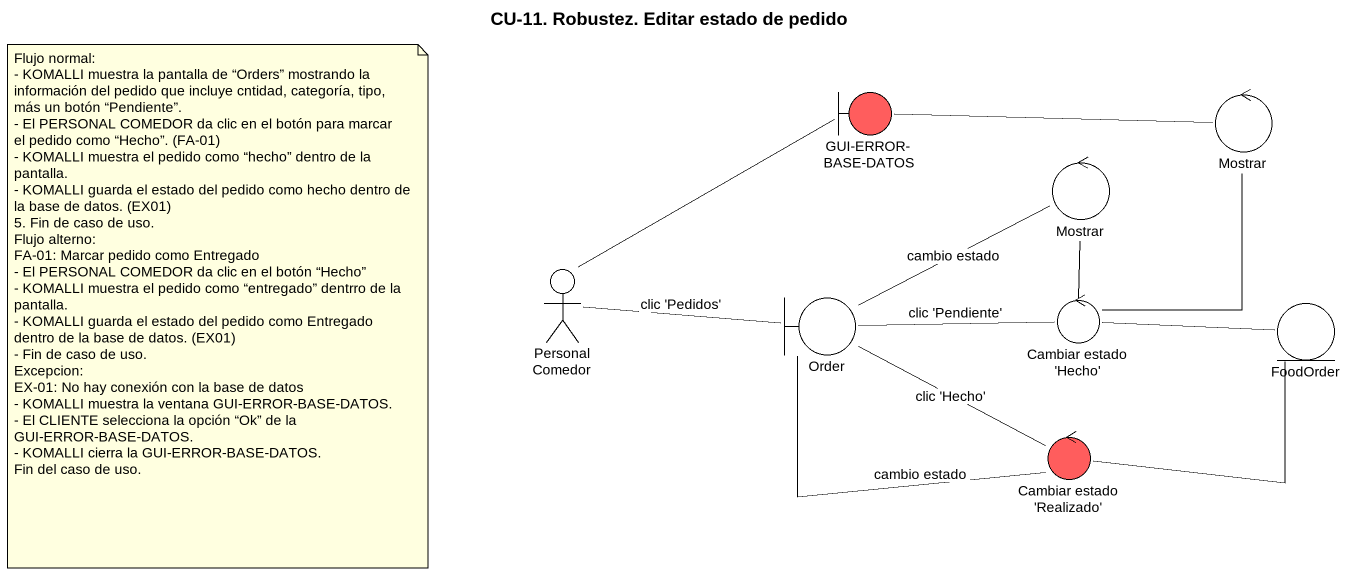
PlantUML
@startuml
title CU-11. Robustez. Editar estado de pedido
boundary "GUI-ERROR-BASE-DATOS" as GUI_ERROR_BASE_DATOS #FF5D5D
control Mostrar
control "Mostrar" as Mostrar_2
actor "Personal Comedor" as Personal_Comedor
boundary Order
control "Cambiar estado 'Hecho'" as Cambiar_estado_Hecho
entity FoodOrder
control "Cambiar estado 'Realizado'" as Cambiar_estado_Realizado #FF5D5D
GUI_ERROR_BASE_DATOS -right- Mostrar
Mostrar_2 -left- Order : cambio estado
Personal_Comedor -up- GUI_ERROR_BASE_DATOS
Personal_Comedor -right- Order : clic 'Pedidos'
Order -right- Cambiar_estado_Hecho : clic 'Pendiente'
Order -right- Cambiar_estado_Realizado : cambio estado
Order -right- Cambiar_estado_Realizado : clic 'Hecho'
Cambiar_estado_Hecho -up- Mostrar
Cambiar_estado_Hecho -up- Mostrar_2
Cambiar_estado_Hecho -right- FoodOrder
Cambiar_estado_Realizado -right- FoodOrder
note as N1
  Flujo normal:
  - KOMALLI muestra la pantalla de “Orders” mostrando la información del pedido que incluye cntidad, categoría, tipo, más un botón “Pendiente”.
  - El PERSONAL COMEDOR da clic en el botón para marcar el pedido como “Hecho”. (FA-01)
  - KOMALLI muestra el pedido como “hecho” dentro de la pantalla.
  - KOMALLI guarda el estado del pedido como hecho dentro de la base de datos. (EX01)
  5. Fin de caso de uso.
  Flujo alterno:
  FA-01: Marcar pedido como Entregado
  - El PERSONAL COMEDOR da clic en el botón “Hecho”
  - KOMALLI muestra el pedido como “entregado” dentrro de la pantalla.
  - KOMALLI guarda el estado del pedido como Entregado dentro de la base de datos. (EX01)
  - Fin de caso de uso.
  Excepcion:
  EX-01: No hay conexión con la base de datos
  - KOMALLI muestra la ventana GUI-ERROR-BASE-DATOS.
  - El CLIENTE selecciona la opción “Ok” de la GUI-ERROR-BASE-DATOS.
  - KOMALLI cierra la GUI-ERROR-BASE-DATOS.
  Fin del caso de uso.
end note
@enduml
